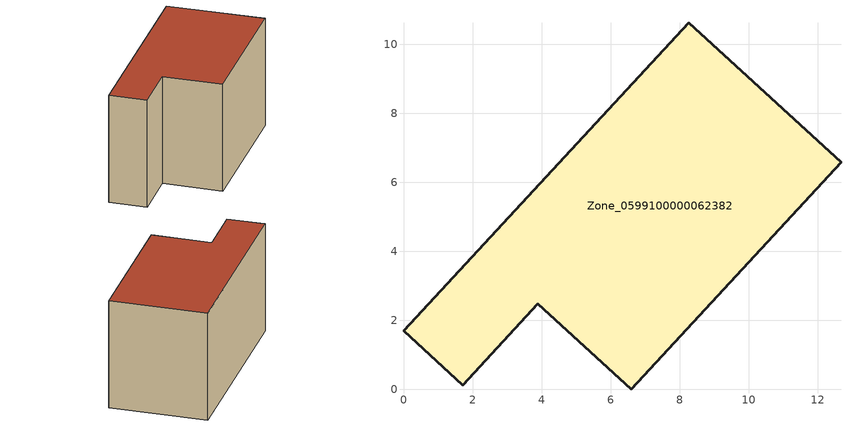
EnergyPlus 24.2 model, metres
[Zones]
Zone_0599100000062382
 floor ground (C_G): 0,1.7 8.26,10.63 12.67,6.58 6.59,0 3.89,2.48 1.72,0.12 z0
 wall outside (C_F): 8.26,10.63 0,1.7 1.72,0.12 3.89,2.48 6.59,0 12.67,6.58 8.26,10.63 z0:6.96
 roof outside (C_R): 12.67,6.58 8.26,10.63 0,1.7 1.72,0.12 3.89,2.48 6.59,0 z6.96
[BUILDING]
Pand.0599100000062382: North Axis=0; Terrain=City; Loads Convergence Tolerance Value=0.04; Temperature Convergence Tolerance Value=0.4; Solar Distribution=FullExterior; Maximum Number of Warmup Days=25; Minimum Number of Warmup Days=1
[Site:Location]
Rotterdam.The.Hague.AP_ZH_NLD Design_Conditions: Latitude=51.96; Longitude=4.45; Time Zone=1; Elevation=-4.5
[SITE:GROUNDTEMPERATURE:BUILDINGSURFACE]
18, 18, 18, 18, 18, 18, 18, 18, 18, 18, 18, 18
[MATERIAL] Thermal Absorptance=0.9; Solar Absorptance=0.7; Visible Absorptance=0.7
Name | Roughness | Thickness | Conductivity | Density | Specific Heat
G.TI.1975-1991 | MediumSmooth | 0.15 | 0.288461 | 540 | 1210
F.TI.1975-1991 | Rough | 0.3 | 0.230769 | 1920 | 840
R.TI.1975-1991 | MediumRough | 0.2 | 0.153846 | 1500 | 1000
[CONSTRUCTION]
C_G: G.TI.1975-1991
C_F: F.TI.1975-1991
C_R: R.TI.1975-1991
[ZONE]
Zone_0599100000062382: Type=1; Multiplier=1; Ceiling Height=Autocalculate; Volume=Autocalculate; Floor Area=autocalculate; Part of Total Floor Area=Yes
[ZONEINFILTRATION:DESIGNFLOWRATE]
Infil_Zone_0599100000062382: Zone or ZoneList or Space or SpaceList=Zone_0599100000062382; Schedule=AlwaysOn; Design Flow Rate Calculation Method=Flow/Area; Flow Rate per Floor Area=0.003; Constant Term Coefficient=1; Temperature Term Coefficient=0; Velocity Term Coefficient=0; Velocity Squared Term Coefficient=0
[HVACTEMPLATE:ZONE:IDEALLOADSAIRSYSTEM]
Zone_0599100000062382: Maximum Heating Supply Air Temperature=50; Minimum Cooling Supply Air Temperature=13; Maximum Heating Supply Air Humidity Ratio=0.0156; Minimum Cooling Supply Air Humidity Ratio=0.0077; Heating Limit=NoLimit; Cooling Limit=NoLimit; Dehumidification Control Type=ConstantSensibleHeatRatio; Cooling Sensible Heat Ratio=0.7; Dehumidification Setpoint=60; Humidification Control Type=None; Humidification Setpoint=30; Outdoor Air Method=None; Outdoor Air Flow Rate per Person=0.00944; Outdoor Air Flow Rate per Zone Floor Area=0; Outdoor Air Flow Rate per Zone=0; Demand Controlled Ventilation Type=None; Outdoor Air Economizer Type=NoEconomizer; Heat Recovery Type=None; Sensible Heat Recovery Effectiveness=0.7; Latent Heat Recovery Effectiveness=0.65
[ZONECONTROL:THERMOSTAT]
ThermostatControl_Zone_0599100000062382: Zone or ZoneList=Zone_0599100000062382; Control Type Schedule=DualSetpointControlType; Control 1=Thermostat_Zone_0599100000062382; Temperature Difference Between Cutout And Setpoint=0
[THERMOSTATSETPOINT:DUALSETPOINT]
Thermostat_Zone_0599100000062382: Heating Setpoint Temperature Schedule=HeatingSetpoint_Zone_0599100000062382; Cooling Setpoint Temperature Schedule=CoolingSetpoint_Zone_0599100000062382
[SCHEDULE:COMPACT]
HeatingSetpoint_Zone_0599100000062382: Through: 12/31, For: AllDays, Until: 24:00, 21
CoolingSetpoint_Zone_0599100000062382: Through: 12/31, For: AllDays, Until: 24:00, 24
DualSetpointControlType: Through: 12/31, For: AllDays, Until: 24:00, 4
AlwaysOn: Through: 12/31, For: AllDays, Until: 24:00, 1
